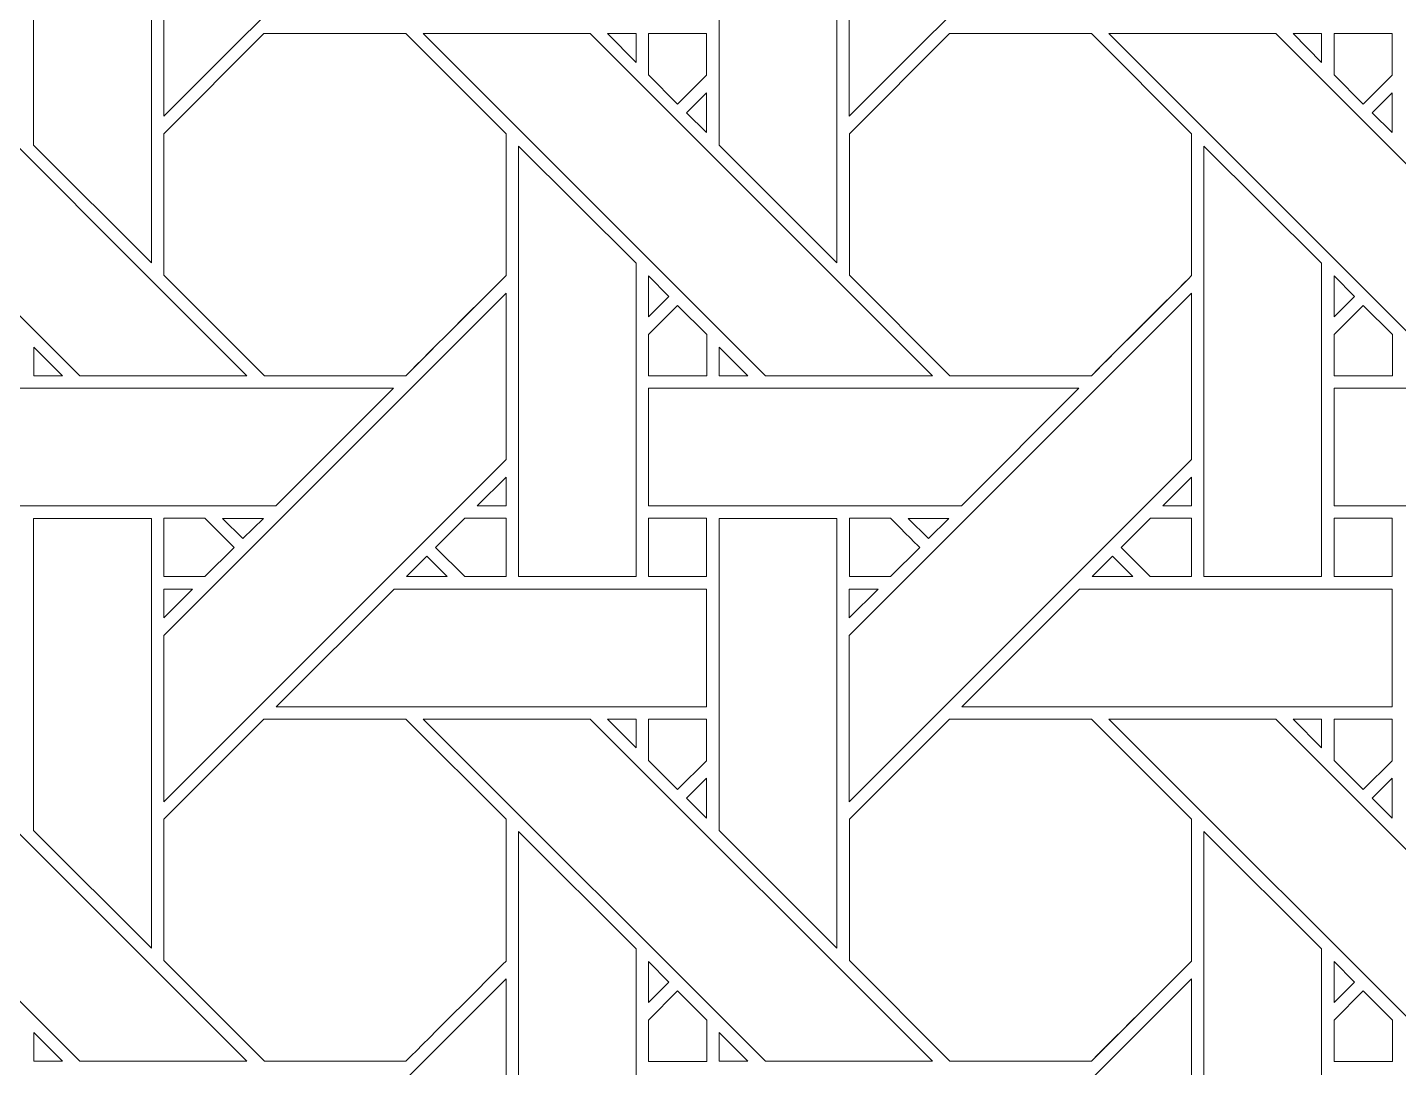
# Model space of a CAD drawing. Header units: inches. Extents: x 2.4 to 22.4, y -0.9 to 19.1.
# Drawn here: x 16.227 to 18.124, y 10.272 to 11.712 of the extents above; entities that cross this region are included whole.
import ezdxf

# ---------------------------------------------------------------- set-up
doc = ezdxf.new("R2010")
doc.units = ezdxf.units.IN
doc.header["$MEASUREMENT"] = 0
doc.layers.add('Design', color=7, linetype='Continuous', lineweight=0)

msp = doc.modelspace()

# ---------------------------------------------------------------- linework, layer by layer
at = {"layer": 'Design'}
for points, knots in [([(12.3829, 19.0948), (6.86, 19.0948), (2.3829, 14.6176), (2.3829, 9.0948), (2.3829, 3.5719), (6.86, -0.9052), (12.3829, -0.9052), (17.9057, -0.9052), (22.3829, 3.5719), (22.3829, 9.0948), (22.3829, 14.6176), (17.9057, 19.0948), (12.3829, 19.0948)], [0, 0, 0, 0, 1, 1, 1, 2, 2, 2, 3, 3, 3, 4, 4, 4, 4]), ([(12.3829, 17.972), (7.4801, 17.972), (3.5056, 13.9975), (3.5056, 9.0948), (3.5056, 4.192), (7.4801, 0.2175), (12.3829, 0.2175), (17.2856, 0.2175), (21.2601, 4.192), (21.2601, 9.0948), (21.2601, 13.9975), (17.2856, 17.972), (12.3829, 17.972)], [0, 0, 0, 0, 1, 1, 1, 2, 2, 2, 3, 3, 3, 4, 4, 4, 4]), ([(16.889, 12.0628), (16.889, 12.0628), (16.4153, 11.5892), (16.4153, 11.5892), (16.4153, 11.5892), (16.4153, 11.8193), (16.4153, 11.8193), (16.4153, 11.8193), (16.889, 12.2929), (16.889, 12.2929), (16.889, 12.2929), (16.889, 12.0628), (16.889, 12.0628)], [0, 0, 0, 0, 1, 1, 1, 2, 2, 2, 3, 3, 3, 4, 4, 4, 4]), ([(17.8377, 12.0628), (17.8377, 12.0628), (17.364, 11.5892), (17.364, 11.5892), (17.364, 11.5892), (17.364, 11.8193), (17.364, 11.8193), (17.364, 11.8193), (17.8377, 12.2929), (17.8377, 12.2929), (17.8377, 12.2929), (17.8377, 12.0628), (17.8377, 12.0628)], [0, 0, 0, 0, 1, 1, 1, 2, 2, 2, 3, 3, 3, 4, 4, 4, 4]), ([(16.2352, 11.5492), (16.2352, 11.5492), (16.2352, 11.9814), (16.2352, 11.9814), (16.2352, 11.9814), (16.3982, 11.9814), (16.3982, 11.9814), (16.3982, 11.9814), (16.3982, 11.3863), (16.3982, 11.3863), (16.3982, 11.3863), (16.2352, 11.5492), (16.2352, 11.5492)], [0, 0, 0, 0, 1, 1, 1, 2, 2, 2, 3, 3, 3, 4, 4, 4, 4]), ([(17.184, 11.5492), (17.184, 11.5492), (17.184, 11.9814), (17.184, 11.9814), (17.184, 11.9814), (17.3469, 11.9814), (17.3469, 11.9814), (17.3469, 11.9814), (17.3469, 11.3863), (17.3469, 11.3863), (17.3469, 11.3863), (17.184, 11.5492), (17.184, 11.5492)], [0, 0, 0, 0, 1, 1, 1, 2, 2, 2, 3, 3, 3, 4, 4, 4, 4]), ([(16.5303, 11.2299), (16.5303, 11.2299), (16.2993, 11.2299), (16.2993, 11.2299), (16.2993, 11.2299), (15.8257, 11.7035), (15.8257, 11.7035), (15.8257, 11.7035), (16.0567, 11.7035), (16.0567, 11.7035), (16.0567, 11.7035), (16.5303, 11.2299), (16.5303, 11.2299)], [0, 0, 0, 0, 1, 1, 1, 2, 2, 2, 3, 3, 3, 4, 4, 4, 4]), ([(16.7503, 11.2299), (16.7503, 11.2299), (16.5546, 11.2299), (16.5546, 11.2299), (16.5546, 11.2299), (16.4153, 11.3691), (16.4153, 11.3691), (16.4153, 11.3691), (16.4153, 11.5648), (16.4153, 11.5648), (16.4153, 11.5648), (16.554, 11.7035), (16.554, 11.7035), (16.554, 11.7035), (16.7502, 11.7035), (16.7502, 11.7035), (16.7502, 11.7035), (16.889, 11.5648), (16.889, 11.5648), (16.889, 11.5648), (16.889, 11.3686), (16.889, 11.3686), (16.8712, 11.3507), (16.7593, 11.2389), (16.7503, 11.2299)], [0, 0, 0, 0, 1, 1, 1, 2, 2, 2, 3, 3, 3, 4, 4, 4, 5, 5, 5, 6, 6, 6, 7, 7, 7, 8, 8, 8, 8]), ([(16.889, 11.3686), (16.8711, 11.3506), (16.7592, 11.2389), (16.7503, 11.2299), (16.7503, 11.2299), (16.5546, 11.2299), (16.5546, 11.2299), (16.5546, 11.2299), (16.4153, 11.3691), (16.4153, 11.3691), (16.4153, 11.3691), (16.4153, 11.5648), (16.4153, 11.5648), (16.4153, 11.5648), (16.554, 11.7035), (16.554, 11.7035), (16.554, 11.7035), (16.7502, 11.7035), (16.7502, 11.7035), (16.7502, 11.7035), (16.889, 11.5648), (16.889, 11.5648), (16.889, 11.5648), (16.889, 11.3686), (16.889, 11.3686)], [0, 0, 0, 0, 1, 1, 1, 2, 2, 2, 3, 3, 3, 4, 4, 4, 5, 5, 5, 6, 6, 6, 7, 7, 7, 8, 8, 8, 8]), ([(17.479, 11.2299), (17.479, 11.2299), (17.248, 11.2299), (17.248, 11.2299), (17.248, 11.2299), (16.7745, 11.7035), (16.7745, 11.7035), (16.7745, 11.7035), (17.0054, 11.7035), (17.0054, 11.7035), (17.0054, 11.7035), (17.479, 11.2299), (17.479, 11.2299)], [0, 0, 0, 0, 1, 1, 1, 2, 2, 2, 3, 3, 3, 4, 4, 4, 4]), ([(17.0295, 11.7035), (17.0295, 11.7035), (17.069, 11.7035), (17.069, 11.7035), (17.069, 11.7035), (17.069, 11.6637), (17.069, 11.6637), (17.069, 11.6637), (17.0295, 11.7035), (17.0295, 11.7035)], [0, 0, 0, 0, 1, 1, 1, 2, 2, 2, 3, 3, 3, 3]), ([(17.1665, 11.7035), (17.1665, 11.7035), (17.1665, 11.6459), (17.1665, 11.6459), (17.1665, 11.6459), (17.1265, 11.606), (17.1265, 11.606), (17.1265, 11.606), (17.0862, 11.6463), (17.0862, 11.6463), (17.0862, 11.6463), (17.0862, 11.7035), (17.0862, 11.7035), (17.0862, 11.7035), (17.1665, 11.7035), (17.1665, 11.7035)], [0, 0, 0, 0, 1, 1, 1, 2, 2, 2, 3, 3, 3, 4, 4, 4, 5, 5, 5, 5]), ([(17.1265, 11.606), (17.1265, 11.606), (17.0862, 11.6463), (17.0862, 11.6463), (17.0862, 11.6463), (17.0862, 11.7035), (17.0862, 11.7035), (17.0862, 11.7035), (17.1665, 11.7035), (17.1665, 11.7035), (17.1665, 11.7035), (17.1665, 11.6459), (17.1665, 11.6459), (17.1665, 11.6459), (17.1265, 11.606), (17.1265, 11.606)], [0, 0, 0, 0, 1, 1, 1, 2, 2, 2, 3, 3, 3, 4, 4, 4, 5, 5, 5, 5]), ([(17.699, 11.2299), (17.699, 11.2299), (17.5033, 11.2299), (17.5033, 11.2299), (17.5033, 11.2299), (17.3641, 11.3691), (17.3641, 11.3691), (17.3641, 11.3691), (17.3641, 11.5648), (17.3641, 11.5648), (17.3641, 11.5648), (17.5028, 11.7035), (17.5028, 11.7035), (17.5028, 11.7035), (17.699, 11.7035), (17.699, 11.7035), (17.699, 11.7035), (17.8377, 11.5648), (17.8377, 11.5648), (17.8377, 11.5648), (17.8377, 11.3686), (17.8377, 11.3686), (17.8199, 11.3507), (17.708, 11.2389), (17.699, 11.2299)], [0, 0, 0, 0, 1, 1, 1, 2, 2, 2, 3, 3, 3, 4, 4, 4, 5, 5, 5, 6, 6, 6, 7, 7, 7, 8, 8, 8, 8]), ([(17.8377, 11.5648), (17.8377, 11.5648), (17.8377, 11.3686), (17.8377, 11.3686), (17.8201, 11.3509), (17.7082, 11.2391), (17.699, 11.2299), (17.699, 11.2299), (17.5033, 11.2299), (17.5033, 11.2299), (17.5033, 11.2299), (17.3641, 11.3691), (17.3641, 11.3691), (17.3641, 11.3691), (17.3641, 11.5648), (17.3641, 11.5648), (17.3641, 11.5648), (17.5028, 11.7035), (17.5028, 11.7035), (17.5028, 11.7035), (17.699, 11.7035), (17.699, 11.7035), (17.699, 11.7035), (17.8377, 11.5648), (17.8377, 11.5648)], [0, 0, 0, 0, 1, 1, 1, 2, 2, 2, 3, 3, 3, 4, 4, 4, 5, 5, 5, 6, 6, 6, 7, 7, 7, 8, 8, 8, 8]), ([(18.4278, 11.2299), (18.4278, 11.2299), (18.1967, 11.2299), (18.1967, 11.2299), (18.1967, 11.2299), (17.7232, 11.7035), (17.7232, 11.7035), (17.7232, 11.7035), (17.9541, 11.7035), (17.9541, 11.7035), (17.9541, 11.7035), (18.4278, 11.2299), (18.4278, 11.2299)], [0, 0, 0, 0, 1, 1, 1, 2, 2, 2, 3, 3, 3, 4, 4, 4, 4]), ([(17.9783, 11.7035), (17.9783, 11.7035), (18.0177, 11.7035), (18.0177, 11.7035), (18.0177, 11.7035), (18.0177, 11.6637), (18.0177, 11.6637), (18.0177, 11.6637), (17.9783, 11.7035), (17.9783, 11.7035)], [0, 0, 0, 0, 1, 1, 1, 2, 2, 2, 3, 3, 3, 3]), ([(18.1152, 11.7035), (18.1152, 11.7035), (18.1152, 11.6459), (18.1152, 11.6459), (18.1152, 11.6459), (18.0753, 11.606), (18.0753, 11.606), (18.0753, 11.606), (18.0349, 11.6463), (18.0349, 11.6463), (18.0349, 11.6463), (18.0349, 11.7035), (18.0349, 11.7035), (18.0349, 11.7035), (18.1152, 11.7035), (18.1152, 11.7035)], [0, 0, 0, 0, 1, 1, 1, 2, 2, 2, 3, 3, 3, 4, 4, 4, 5, 5, 5, 5]), ([(18.0753, 11.606), (18.0753, 11.606), (18.0349, 11.6463), (18.0349, 11.6463), (18.0349, 11.6463), (18.0349, 11.7035), (18.0349, 11.7035), (18.0349, 11.7035), (18.1152, 11.7035), (18.1152, 11.7035), (18.1152, 11.7035), (18.1152, 11.6459), (18.1152, 11.6459), (18.1152, 11.6459), (18.0753, 11.606), (18.0753, 11.606)], [0, 0, 0, 0, 1, 1, 1, 2, 2, 2, 3, 3, 3, 4, 4, 4, 5, 5, 5, 5]), ([(17.1664, 11.6217), (17.1664, 11.6217), (17.1664, 11.5665), (17.1664, 11.5665), (17.1664, 11.5665), (17.1387, 11.5939), (17.1387, 11.5939), (17.1387, 11.5939), (17.1664, 11.6217), (17.1664, 11.6217)], [0, 0, 0, 0, 1, 1, 1, 2, 2, 2, 3, 3, 3, 3]), ([(18.1152, 11.6217), (18.1152, 11.6217), (18.1152, 11.5665), (18.1152, 11.5665), (18.1152, 11.5665), (18.0874, 11.5939), (18.0874, 11.5939), (18.0874, 11.5939), (18.1152, 11.6217), (18.1152, 11.6217)], [0, 0, 0, 0, 1, 1, 1, 2, 2, 2, 3, 3, 3, 3]), ([(16.9061, 10.9519), (16.9061, 10.9519), (16.9061, 11.5477), (16.9061, 11.5477), (16.9061, 11.5477), (17.0689, 11.3856), (17.0689, 11.3856), (17.0689, 11.3856), (17.0689, 10.9519), (17.0689, 10.9519), (17.0689, 10.9519), (16.9061, 10.9519), (16.9061, 10.9519)], [0, 0, 0, 0, 1, 1, 1, 2, 2, 2, 3, 3, 3, 4, 4, 4, 4]), ([(17.8548, 10.9519), (17.8548, 10.9519), (17.8548, 11.5477), (17.8548, 11.5477), (17.8548, 11.5477), (18.0176, 11.3856), (18.0176, 11.3856), (18.0176, 11.3856), (18.0176, 10.9519), (18.0176, 10.9519), (18.0176, 10.9519), (17.8548, 10.9519), (17.8548, 10.9519)], [0, 0, 0, 0, 1, 1, 1, 2, 2, 2, 3, 3, 3, 4, 4, 4, 4]), ([(17.0862, 11.3113), (17.0862, 11.3113), (17.0862, 11.3681), (17.0862, 11.3681), (17.0862, 11.3681), (17.1144, 11.3395), (17.1144, 11.3395), (17.1144, 11.3395), (17.0862, 11.3113), (17.0862, 11.3113)], [0, 0, 0, 0, 1, 1, 1, 2, 2, 2, 3, 3, 3, 3]), ([(18.0349, 11.3113), (18.0349, 11.3113), (18.0349, 11.3681), (18.0349, 11.3681), (18.0349, 11.3681), (18.0631, 11.3395), (18.0631, 11.3395), (18.0631, 11.3395), (18.0349, 11.3113), (18.0349, 11.3113)], [0, 0, 0, 0, 1, 1, 1, 2, 2, 2, 3, 3, 3, 3]), ([(16.889, 11.1141), (16.889, 11.1141), (16.4153, 10.6404), (16.4153, 10.6404), (16.4153, 10.6404), (16.4153, 10.8705), (16.4153, 10.8705), (16.4153, 10.8705), (16.889, 11.3441), (16.889, 11.3441), (16.889, 11.3441), (16.889, 11.1141), (16.889, 11.1141)], [0, 0, 0, 0, 1, 1, 1, 2, 2, 2, 3, 3, 3, 4, 4, 4, 4]), ([(17.8377, 11.1141), (17.8377, 11.1141), (17.364, 10.6404), (17.364, 10.6404), (17.364, 10.6404), (17.364, 10.8705), (17.364, 10.8705), (17.364, 10.8705), (17.8377, 11.3441), (17.8377, 11.3441), (17.8377, 11.3441), (17.8377, 11.1141), (17.8377, 11.1141)], [0, 0, 0, 0, 1, 1, 1, 2, 2, 2, 3, 3, 3, 4, 4, 4, 4]), ([(17.0862, 11.2297), (17.0862, 11.2297), (17.0862, 11.2869), (17.0862, 11.2869), (17.0862, 11.2869), (17.1265, 11.3273), (17.1265, 11.3273), (17.1265, 11.3273), (17.1669, 11.287), (17.1669, 11.287), (17.1669, 11.287), (17.1669, 11.2297), (17.1669, 11.2297), (17.1669, 11.2297), (17.0862, 11.2297), (17.0862, 11.2297)], [0, 0, 0, 0, 1, 1, 1, 2, 2, 2, 3, 3, 3, 4, 4, 4, 5, 5, 5, 5]), ([(17.1265, 11.3273), (17.1265, 11.3273), (17.1669, 11.287), (17.1669, 11.287), (17.1669, 11.287), (17.1669, 11.2297), (17.1669, 11.2297), (17.1669, 11.2297), (17.0862, 11.2297), (17.0862, 11.2297), (17.0862, 11.2297), (17.0862, 11.2869), (17.0862, 11.2869), (17.0862, 11.2869), (17.1265, 11.3273), (17.1265, 11.3273)], [0, 0, 0, 0, 1, 1, 1, 2, 2, 2, 3, 3, 3, 4, 4, 4, 5, 5, 5, 5]), ([(18.0349, 11.2297), (18.0349, 11.2297), (18.0349, 11.2869), (18.0349, 11.2869), (18.0349, 11.2869), (18.0753, 11.3273), (18.0753, 11.3273), (18.0753, 11.3273), (18.1156, 11.287), (18.1156, 11.287), (18.1156, 11.287), (18.1156, 11.2297), (18.1156, 11.2297), (18.1156, 11.2297), (18.0349, 11.2297), (18.0349, 11.2297)], [0, 0, 0, 0, 1, 1, 1, 2, 2, 2, 3, 3, 3, 4, 4, 4, 5, 5, 5, 5]), ([(18.0753, 11.3273), (18.0753, 11.3273), (18.1156, 11.287), (18.1156, 11.287), (18.1156, 11.287), (18.1156, 11.2297), (18.1156, 11.2297), (18.1156, 11.2297), (18.0349, 11.2297), (18.0349, 11.2297), (18.0349, 11.2297), (18.0349, 11.2869), (18.0349, 11.2869), (18.0349, 11.2869), (18.0753, 11.3273), (18.0753, 11.3273)], [0, 0, 0, 0, 1, 1, 1, 2, 2, 2, 3, 3, 3, 4, 4, 4, 5, 5, 5, 5]), ([(16.2354, 11.2299), (16.2354, 11.2299), (16.2354, 11.2697), (16.2354, 11.2697), (16.2354, 11.2697), (16.2751, 11.2299), (16.2751, 11.2299), (16.2751, 11.2299), (16.2354, 11.2299), (16.2354, 11.2299)], [0, 0, 0, 0, 1, 1, 1, 2, 2, 2, 3, 3, 3, 3]), ([(17.1841, 11.2299), (17.1841, 11.2299), (17.1841, 11.2697), (17.1841, 11.2697), (17.1841, 11.2697), (17.2238, 11.2299), (17.2238, 11.2299), (17.2238, 11.2299), (17.1841, 11.2299), (17.1841, 11.2299)], [0, 0, 0, 0, 1, 1, 1, 2, 2, 2, 3, 3, 3, 3]), ([(16.7332, 11.2126), (16.7332, 11.2126), (16.5704, 11.0499), (16.5704, 11.0499), (16.5704, 11.0499), (16.1375, 11.0499), (16.1375, 11.0499), (16.1375, 11.0499), (16.1375, 11.2126), (16.1375, 11.2126), (16.1375, 11.2126), (16.7332, 11.2126), (16.7332, 11.2126)], [0, 0, 0, 0, 1, 1, 1, 2, 2, 2, 3, 3, 3, 4, 4, 4, 4]), ([(17.5191, 11.0499), (17.5191, 11.0499), (17.0862, 11.0499), (17.0862, 11.0499), (17.0862, 11.0499), (17.0862, 11.2126), (17.0862, 11.2126), (17.0862, 11.2126), (17.6819, 11.2126), (17.6819, 11.2126), (17.6819, 11.2126), (17.5191, 11.0499), (17.5191, 11.0499)], [0, 0, 0, 0, 1, 1, 1, 2, 2, 2, 3, 3, 3, 4, 4, 4, 4]), ([(18.4679, 11.0499), (18.4679, 11.0499), (18.0349, 11.0499), (18.0349, 11.0499), (18.0349, 11.0499), (18.0349, 11.2126), (18.0349, 11.2126), (18.0349, 11.2126), (18.6306, 11.2126), (18.6306, 11.2126), (18.6306, 11.2126), (18.4679, 11.0499), (18.4679, 11.0499)], [0, 0, 0, 0, 1, 1, 1, 2, 2, 2, 3, 3, 3, 4, 4, 4, 4]), ([(16.889, 11.0897), (16.889, 11.0897), (16.889, 11.0499), (16.889, 11.0499), (16.889, 11.0499), (16.8492, 11.0499), (16.8492, 11.0499), (16.8492, 11.0499), (16.889, 11.0897), (16.889, 11.0897)], [0, 0, 0, 0, 1, 1, 1, 2, 2, 2, 3, 3, 3, 3]), ([(17.8377, 11.0499), (17.8377, 11.0499), (17.7979, 11.0499), (17.7979, 11.0499), (17.7979, 11.0499), (17.8377, 11.0897), (17.8377, 11.0897), (17.8377, 11.0897), (17.8377, 11.0499), (17.8377, 11.0499)], [0, 0, 0, 0, 1, 1, 1, 2, 2, 2, 3, 3, 3, 3]), ([(16.2352, 10.6004), (16.2352, 10.6004), (16.2352, 11.0326), (16.2352, 11.0326), (16.2352, 11.0326), (16.3982, 11.0326), (16.3982, 11.0326), (16.3982, 11.0326), (16.3982, 10.4375), (16.3982, 10.4375), (16.3982, 10.4375), (16.2352, 10.6004), (16.2352, 10.6004)], [0, 0, 0, 0, 1, 1, 1, 2, 2, 2, 3, 3, 3, 4, 4, 4, 4]), ([(16.4153, 10.9519), (16.4153, 10.9519), (16.4153, 11.0327), (16.4153, 11.0327), (16.4153, 11.0327), (16.4724, 11.0327), (16.4724, 11.0327), (16.4775, 11.0276), (16.5083, 10.9967), (16.5127, 10.9923), (16.5127, 10.9923), (16.4723, 10.9519), (16.4723, 10.9519), (16.4723, 10.9519), (16.4153, 10.9519), (16.4153, 10.9519)], [0, 0, 0, 0, 1, 1, 1, 2, 2, 2, 3, 3, 3, 4, 4, 4, 5, 5, 5, 5]), ([(16.5127, 10.9923), (16.5127, 10.9923), (16.4723, 10.9519), (16.4723, 10.9519), (16.4723, 10.9519), (16.4153, 10.9519), (16.4153, 10.9519), (16.4153, 10.9519), (16.4153, 11.0327), (16.4153, 11.0327), (16.4153, 11.0327), (16.4724, 11.0327), (16.4724, 11.0327), (16.4777, 11.0274), (16.5085, 10.9965), (16.5127, 10.9923)], [0, 0, 0, 0, 1, 1, 1, 2, 2, 2, 3, 3, 3, 4, 4, 4, 5, 5, 5, 5]), ([(16.4967, 11.0326), (16.4967, 11.0326), (16.5532, 11.0326), (16.5532, 11.0326), (16.5532, 11.0326), (16.5249, 11.0045), (16.5249, 11.0045), (16.5249, 11.0045), (16.4967, 11.0326), (16.4967, 11.0326)], [0, 0, 0, 0, 1, 1, 1, 2, 2, 2, 3, 3, 3, 3]), ([(16.8319, 10.9519), (16.8319, 10.9519), (16.7915, 10.9923), (16.7915, 10.9923), (16.7915, 10.9923), (16.832, 11.0327), (16.832, 11.0327), (16.832, 11.0327), (16.889, 11.0327), (16.889, 11.0327), (16.889, 11.0327), (16.889, 10.9519), (16.889, 10.9519), (16.889, 10.9519), (16.8319, 10.9519), (16.8319, 10.9519)], [0, 0, 0, 0, 1, 1, 1, 2, 2, 2, 3, 3, 3, 4, 4, 4, 5, 5, 5, 5]), ([(16.889, 10.9519), (16.889, 10.9519), (16.8319, 10.9519), (16.8319, 10.9519), (16.8319, 10.9519), (16.7915, 10.9923), (16.7915, 10.9923), (16.7915, 10.9923), (16.832, 11.0327), (16.832, 11.0327), (16.832, 11.0327), (16.889, 11.0327), (16.889, 11.0327), (16.889, 11.0327), (16.889, 10.9519), (16.889, 10.9519)], [0, 0, 0, 0, 1, 1, 1, 2, 2, 2, 3, 3, 3, 4, 4, 4, 5, 5, 5, 5]), ([(17.0862, 10.9519), (17.0862, 10.9519), (17.0862, 11.0327), (17.0862, 11.0327), (17.0862, 11.0327), (17.1665, 11.0327), (17.1665, 11.0327), (17.1665, 11.0327), (17.1665, 10.9519), (17.1665, 10.9519), (17.1665, 10.9519), (17.0862, 10.9519), (17.0862, 10.9519)], [0, 0, 0, 0, 1, 1, 1, 2, 2, 2, 3, 3, 3, 4, 4, 4, 4]), ([(17.1665, 10.9519), (17.1665, 10.9519), (17.0862, 10.9519), (17.0862, 10.9519), (17.0862, 10.9519), (17.0862, 11.0327), (17.0862, 11.0327), (17.0862, 11.0327), (17.1665, 11.0327), (17.1665, 11.0327), (17.1665, 11.0327), (17.1665, 10.9519), (17.1665, 10.9519)], [0, 0, 0, 0, 1, 1, 1, 2, 2, 2, 3, 3, 3, 4, 4, 4, 4]), ([(17.184, 10.6004), (17.184, 10.6004), (17.184, 11.0326), (17.184, 11.0326), (17.184, 11.0326), (17.3469, 11.0326), (17.3469, 11.0326), (17.3469, 11.0326), (17.3469, 10.4375), (17.3469, 10.4375), (17.3469, 10.4375), (17.184, 10.6004), (17.184, 10.6004)], [0, 0, 0, 0, 1, 1, 1, 2, 2, 2, 3, 3, 3, 4, 4, 4, 4]), ([(17.3641, 10.9519), (17.3641, 10.9519), (17.3641, 11.0327), (17.3641, 11.0327), (17.3641, 11.0327), (17.4211, 11.0327), (17.4211, 11.0327), (17.4263, 11.0276), (17.457, 10.9967), (17.4615, 10.9923), (17.4615, 10.9923), (17.421, 10.9519), (17.421, 10.9519), (17.421, 10.9519), (17.3641, 10.9519), (17.3641, 10.9519)], [0, 0, 0, 0, 1, 1, 1, 2, 2, 2, 3, 3, 3, 4, 4, 4, 5, 5, 5, 5]), ([(17.4615, 10.9923), (17.4615, 10.9923), (17.421, 10.9519), (17.421, 10.9519), (17.421, 10.9519), (17.3641, 10.9519), (17.3641, 10.9519), (17.3641, 10.9519), (17.3641, 11.0327), (17.3641, 11.0327), (17.3641, 11.0327), (17.4211, 11.0327), (17.4211, 11.0327), (17.4263, 11.0276), (17.457, 10.9967), (17.4615, 10.9923)], [0, 0, 0, 0, 1, 1, 1, 2, 2, 2, 3, 3, 3, 4, 4, 4, 5, 5, 5, 5]), ([(17.4455, 11.0326), (17.4455, 11.0326), (17.5019, 11.0326), (17.5019, 11.0326), (17.5019, 11.0326), (17.4736, 11.0045), (17.4736, 11.0045), (17.4736, 11.0045), (17.4455, 11.0326), (17.4455, 11.0326)], [0, 0, 0, 0, 1, 1, 1, 2, 2, 2, 3, 3, 3, 3]), ([(17.7806, 10.9519), (17.7806, 10.9519), (17.7403, 10.9923), (17.7403, 10.9923), (17.7403, 10.9923), (17.7807, 11.0327), (17.7807, 11.0327), (17.7807, 11.0327), (17.8377, 11.0327), (17.8377, 11.0327), (17.8377, 11.0327), (17.8377, 10.9519), (17.8377, 10.9519), (17.8377, 10.9519), (17.7806, 10.9519), (17.7806, 10.9519)], [0, 0, 0, 0, 1, 1, 1, 2, 2, 2, 3, 3, 3, 4, 4, 4, 5, 5, 5, 5]), ([(17.8377, 10.9519), (17.8377, 10.9519), (17.7806, 10.9519), (17.7806, 10.9519), (17.7806, 10.9519), (17.7403, 10.9923), (17.7403, 10.9923), (17.7403, 10.9923), (17.7807, 11.0327), (17.7807, 11.0327), (17.7807, 11.0327), (17.8377, 11.0327), (17.8377, 11.0327), (17.8377, 11.0327), (17.8377, 10.9519), (17.8377, 10.9519)], [0, 0, 0, 0, 1, 1, 1, 2, 2, 2, 3, 3, 3, 4, 4, 4, 5, 5, 5, 5]), ([(18.0349, 11.0327), (18.0349, 11.0327), (18.1152, 11.0327), (18.1152, 11.0327), (18.1152, 11.0327), (18.1152, 10.9519), (18.1152, 10.9519), (18.1152, 10.9519), (18.0349, 10.9519), (18.0349, 10.9519), (18.0349, 10.9519), (18.0349, 11.0327), (18.0349, 11.0327)], [0, 0, 0, 0, 1, 1, 1, 2, 2, 2, 3, 3, 3, 4, 4, 4, 4]), ([(18.0349, 10.9519), (18.0349, 10.9519), (18.0349, 11.0327), (18.0349, 11.0327), (18.0349, 11.0327), (18.1152, 11.0327), (18.1152, 11.0327), (18.1152, 11.0327), (18.1152, 10.9519), (18.1152, 10.9519), (18.1152, 10.9519), (18.0349, 10.9519), (18.0349, 10.9519)], [0, 0, 0, 0, 1, 1, 1, 2, 2, 2, 3, 3, 3, 4, 4, 4, 4]), ([(16.7794, 10.9801), (16.7794, 10.9801), (16.8076, 10.9519), (16.8076, 10.9519), (16.8076, 10.9519), (16.7511, 10.9519), (16.7511, 10.9519), (16.7511, 10.9519), (16.7794, 10.9801), (16.7794, 10.9801)], [0, 0, 0, 0, 1, 1, 1, 2, 2, 2, 3, 3, 3, 3]), ([(17.6999, 10.9519), (17.6999, 10.9519), (17.7281, 10.9801), (17.7281, 10.9801), (17.7281, 10.9801), (17.7564, 10.9519), (17.7564, 10.9519), (17.7564, 10.9519), (17.6999, 10.9519), (17.6999, 10.9519)], [0, 0, 0, 0, 1, 1, 1, 2, 2, 2, 3, 3, 3, 3]), ([(16.4551, 10.9347), (16.4551, 10.9347), (16.4153, 10.8949), (16.4153, 10.8949), (16.4153, 10.8949), (16.4153, 10.9347), (16.4153, 10.9347), (16.4153, 10.9347), (16.4551, 10.9347), (16.4551, 10.9347)], [0, 0, 0, 0, 1, 1, 1, 2, 2, 2, 3, 3, 3, 3]), ([(17.1664, 10.9347), (17.1664, 10.9347), (17.1664, 10.7719), (17.1664, 10.7719), (17.1664, 10.7719), (16.5711, 10.7719), (16.5711, 10.7719), (16.5711, 10.7719), (16.734, 10.9347), (16.734, 10.9347), (16.734, 10.9347), (17.1664, 10.9347), (17.1664, 10.9347)], [0, 0, 0, 0, 1, 1, 1, 2, 2, 2, 3, 3, 3, 4, 4, 4, 4]), ([(17.4039, 10.9347), (17.4039, 10.9347), (17.364, 10.8949), (17.364, 10.8949), (17.364, 10.8949), (17.364, 10.9347), (17.364, 10.9347), (17.364, 10.9347), (17.4039, 10.9347), (17.4039, 10.9347)], [0, 0, 0, 0, 1, 1, 1, 2, 2, 2, 3, 3, 3, 3]), ([(18.1152, 10.9347), (18.1152, 10.9347), (18.1152, 10.7719), (18.1152, 10.7719), (18.1152, 10.7719), (17.5199, 10.7719), (17.5199, 10.7719), (17.5199, 10.7719), (17.6827, 10.9347), (17.6827, 10.9347), (17.6827, 10.9347), (18.1152, 10.9347), (18.1152, 10.9347)], [0, 0, 0, 0, 1, 1, 1, 2, 2, 2, 3, 3, 3, 4, 4, 4, 4]), ([(16.5303, 10.2811), (16.5303, 10.2811), (16.2993, 10.2811), (16.2993, 10.2811), (16.2993, 10.2811), (15.8257, 10.7548), (15.8257, 10.7548), (15.8257, 10.7548), (16.0567, 10.7548), (16.0567, 10.7548), (16.0567, 10.7548), (16.5303, 10.2811), (16.5303, 10.2811)], [0, 0, 0, 0, 1, 1, 1, 2, 2, 2, 3, 3, 3, 4, 4, 4, 4]), ([(16.7503, 10.2812), (16.7503, 10.2812), (16.5546, 10.2812), (16.5546, 10.2812), (16.5546, 10.2812), (16.4153, 10.4204), (16.4153, 10.4204), (16.4153, 10.4204), (16.4153, 10.6161), (16.4153, 10.6161), (16.4153, 10.6161), (16.554, 10.7548), (16.554, 10.7548), (16.554, 10.7548), (16.7502, 10.7548), (16.7502, 10.7548), (16.7502, 10.7548), (16.889, 10.6161), (16.889, 10.6161), (16.889, 10.6161), (16.889, 10.4199), (16.889, 10.4199), (16.8712, 10.4019), (16.7593, 10.2902), (16.7503, 10.2812)], [0, 0, 0, 0, 1, 1, 1, 2, 2, 2, 3, 3, 3, 4, 4, 4, 5, 5, 5, 6, 6, 6, 7, 7, 7, 8, 8, 8, 8]), ([(16.889, 10.4199), (16.8712, 10.4019), (16.7593, 10.2902), (16.7503, 10.2812), (16.7503, 10.2812), (16.5546, 10.2812), (16.5546, 10.2812), (16.5546, 10.2812), (16.4153, 10.4204), (16.4153, 10.4204), (16.4153, 10.4204), (16.4153, 10.6161), (16.4153, 10.6161), (16.4153, 10.6161), (16.554, 10.7548), (16.554, 10.7548), (16.554, 10.7548), (16.7502, 10.7548), (16.7502, 10.7548), (16.7502, 10.7548), (16.889, 10.6161), (16.889, 10.6161), (16.889, 10.6161), (16.889, 10.4199), (16.889, 10.4199)], [0, 0, 0, 0, 1, 1, 1, 2, 2, 2, 3, 3, 3, 4, 4, 4, 5, 5, 5, 6, 6, 6, 7, 7, 7, 8, 8, 8, 8]), ([(17.479, 10.2811), (17.479, 10.2811), (17.248, 10.2811), (17.248, 10.2811), (17.248, 10.2811), (16.7745, 10.7548), (16.7745, 10.7548), (16.7745, 10.7548), (17.0054, 10.7548), (17.0054, 10.7548), (17.0054, 10.7548), (17.479, 10.2811), (17.479, 10.2811)], [0, 0, 0, 0, 1, 1, 1, 2, 2, 2, 3, 3, 3, 4, 4, 4, 4]), ([(17.0295, 10.7548), (17.0295, 10.7548), (17.069, 10.7548), (17.069, 10.7548), (17.069, 10.7548), (17.069, 10.715), (17.069, 10.715), (17.069, 10.715), (17.0295, 10.7548), (17.0295, 10.7548)], [0, 0, 0, 0, 1, 1, 1, 2, 2, 2, 3, 3, 3, 3]), ([(17.1665, 10.7548), (17.1665, 10.7548), (17.1665, 10.6972), (17.1665, 10.6972), (17.1665, 10.6972), (17.1265, 10.6573), (17.1265, 10.6573), (17.1265, 10.6573), (17.0862, 10.6976), (17.0862, 10.6976), (17.0862, 10.6976), (17.0862, 10.7548), (17.0862, 10.7548), (17.0862, 10.7548), (17.1665, 10.7548), (17.1665, 10.7548)], [0, 0, 0, 0, 1, 1, 1, 2, 2, 2, 3, 3, 3, 4, 4, 4, 5, 5, 5, 5]), ([(17.1265, 10.6573), (17.1265, 10.6573), (17.0862, 10.6976), (17.0862, 10.6976), (17.0862, 10.6976), (17.0862, 10.7548), (17.0862, 10.7548), (17.0862, 10.7548), (17.1665, 10.7548), (17.1665, 10.7548), (17.1665, 10.7548), (17.1665, 10.6972), (17.1665, 10.6972), (17.1665, 10.6972), (17.1265, 10.6573), (17.1265, 10.6573)], [0, 0, 0, 0, 1, 1, 1, 2, 2, 2, 3, 3, 3, 4, 4, 4, 5, 5, 5, 5]), ([(17.699, 10.2812), (17.699, 10.2812), (17.5033, 10.2812), (17.5033, 10.2812), (17.5033, 10.2812), (17.3641, 10.4204), (17.3641, 10.4204), (17.3641, 10.4204), (17.3641, 10.6161), (17.3641, 10.6161), (17.3641, 10.6161), (17.5028, 10.7548), (17.5028, 10.7548), (17.5028, 10.7548), (17.699, 10.7548), (17.699, 10.7548), (17.699, 10.7548), (17.8377, 10.6161), (17.8377, 10.6161), (17.8377, 10.6161), (17.8377, 10.4199), (17.8377, 10.4199), (17.8199, 10.4019), (17.708, 10.2902), (17.699, 10.2812)], [0, 0, 0, 0, 1, 1, 1, 2, 2, 2, 3, 3, 3, 4, 4, 4, 5, 5, 5, 6, 6, 6, 7, 7, 7, 8, 8, 8, 8]), ([(17.8377, 10.4199), (17.8201, 10.4021), (17.7082, 10.2903), (17.699, 10.2812), (17.699, 10.2812), (17.5033, 10.2812), (17.5033, 10.2812), (17.5033, 10.2812), (17.3641, 10.4204), (17.3641, 10.4204), (17.3641, 10.4204), (17.3641, 10.6161), (17.3641, 10.6161), (17.3641, 10.6161), (17.5028, 10.7548), (17.5028, 10.7548), (17.5028, 10.7548), (17.699, 10.7548), (17.699, 10.7548), (17.699, 10.7548), (17.8377, 10.6161), (17.8377, 10.6161), (17.8377, 10.6161), (17.8377, 10.4199), (17.8377, 10.4199)], [0, 0, 0, 0, 1, 1, 1, 2, 2, 2, 3, 3, 3, 4, 4, 4, 5, 5, 5, 6, 6, 6, 7, 7, 7, 8, 8, 8, 8]), ([(18.1968, 10.2811), (18.1968, 10.2811), (17.7232, 10.7548), (17.7232, 10.7548), (17.7232, 10.7548), (17.9541, 10.7548), (17.9541, 10.7548), (17.9541, 10.7548), (18.4278, 10.2811), (18.4278, 10.2811), (18.4278, 10.2811), (18.1968, 10.2811), (18.1968, 10.2811)], [0, 0, 0, 0, 1, 1, 1, 2, 2, 2, 3, 3, 3, 4, 4, 4, 4]), ([(18.0177, 10.7548), (18.0177, 10.7548), (18.0177, 10.715), (18.0177, 10.715), (18.0177, 10.715), (17.9783, 10.7548), (17.9783, 10.7548), (17.9783, 10.7548), (18.0177, 10.7548), (18.0177, 10.7548)], [0, 0, 0, 0, 1, 1, 1, 2, 2, 2, 3, 3, 3, 3]), ([(18.1152, 10.7548), (18.1152, 10.7548), (18.1152, 10.6972), (18.1152, 10.6972), (18.1152, 10.6972), (18.0753, 10.6573), (18.0753, 10.6573), (18.0753, 10.6573), (18.0349, 10.6976), (18.0349, 10.6976), (18.0349, 10.6976), (18.0349, 10.7548), (18.0349, 10.7548), (18.0349, 10.7548), (18.1152, 10.7548), (18.1152, 10.7548)], [0, 0, 0, 0, 1, 1, 1, 2, 2, 2, 3, 3, 3, 4, 4, 4, 5, 5, 5, 5]), ([(18.0753, 10.6573), (18.0753, 10.6573), (18.0349, 10.6976), (18.0349, 10.6976), (18.0349, 10.6976), (18.0349, 10.7548), (18.0349, 10.7548), (18.0349, 10.7548), (18.1152, 10.7548), (18.1152, 10.7548), (18.1152, 10.7548), (18.1152, 10.6972), (18.1152, 10.6972), (18.1152, 10.6972), (18.0753, 10.6573), (18.0753, 10.6573)], [0, 0, 0, 0, 1, 1, 1, 2, 2, 2, 3, 3, 3, 4, 4, 4, 5, 5, 5, 5]), ([(17.1664, 10.6729), (17.1664, 10.6729), (17.1664, 10.6178), (17.1664, 10.6178), (17.1664, 10.6178), (17.1387, 10.6452), (17.1387, 10.6452), (17.1387, 10.6452), (17.1664, 10.6729), (17.1664, 10.6729)], [0, 0, 0, 0, 1, 1, 1, 2, 2, 2, 3, 3, 3, 3]), ([(18.1152, 10.6729), (18.1152, 10.6729), (18.1152, 10.6178), (18.1152, 10.6178), (18.1152, 10.6178), (18.0874, 10.6452), (18.0874, 10.6452), (18.0874, 10.6452), (18.1152, 10.6729), (18.1152, 10.6729)], [0, 0, 0, 0, 1, 1, 1, 2, 2, 2, 3, 3, 3, 3]), ([(16.9061, 10.0031), (16.9061, 10.0031), (16.9061, 10.599), (16.9061, 10.599), (16.9061, 10.599), (17.0689, 10.4368), (17.0689, 10.4368), (17.0689, 10.4368), (17.0689, 10.0031), (17.0689, 10.0031), (17.0689, 10.0031), (16.9061, 10.0031), (16.9061, 10.0031)], [0, 0, 0, 0, 1, 1, 1, 2, 2, 2, 3, 3, 3, 4, 4, 4, 4]), ([(17.8548, 10.0031), (17.8548, 10.0031), (17.8548, 10.599), (17.8548, 10.599), (17.8548, 10.599), (18.0176, 10.4368), (18.0176, 10.4368), (18.0176, 10.4368), (18.0176, 10.0031), (18.0176, 10.0031), (18.0176, 10.0031), (17.8548, 10.0031), (17.8548, 10.0031)], [0, 0, 0, 0, 1, 1, 1, 2, 2, 2, 3, 3, 3, 4, 4, 4, 4]), ([(17.0862, 10.3626), (17.0862, 10.3626), (17.0862, 10.4193), (17.0862, 10.4193), (17.0862, 10.4193), (17.1144, 10.3908), (17.1144, 10.3908), (17.1144, 10.3908), (17.0862, 10.3626), (17.0862, 10.3626)], [0, 0, 0, 0, 1, 1, 1, 2, 2, 2, 3, 3, 3, 3]), ([(18.0349, 10.3626), (18.0349, 10.3626), (18.0349, 10.4193), (18.0349, 10.4193), (18.0349, 10.4193), (18.0631, 10.3908), (18.0631, 10.3908), (18.0631, 10.3908), (18.0349, 10.3626), (18.0349, 10.3626)], [0, 0, 0, 0, 1, 1, 1, 2, 2, 2, 3, 3, 3, 3]), ([(16.889, 10.1654), (16.889, 10.1654), (16.4153, 9.6917), (16.4153, 9.6917), (16.4153, 9.6917), (16.4153, 9.9218), (16.4153, 9.9218), (16.4153, 9.9218), (16.889, 10.3954), (16.889, 10.3954), (16.889, 10.3954), (16.889, 10.1654), (16.889, 10.1654)], [0, 0, 0, 0, 1, 1, 1, 2, 2, 2, 3, 3, 3, 4, 4, 4, 4]), ([(17.8377, 10.1654), (17.8377, 10.1654), (17.364, 9.6917), (17.364, 9.6917), (17.364, 9.6917), (17.364, 9.9218), (17.364, 9.9218), (17.364, 9.9218), (17.8377, 10.3954), (17.8377, 10.3954), (17.8377, 10.3954), (17.8377, 10.1654), (17.8377, 10.1654)], [0, 0, 0, 0, 1, 1, 1, 2, 2, 2, 3, 3, 3, 4, 4, 4, 4]), ([(17.0862, 10.2809), (17.0862, 10.2809), (17.0862, 10.3382), (17.0862, 10.3382), (17.0862, 10.3382), (17.1265, 10.3785), (17.1265, 10.3785), (17.1265, 10.3785), (17.1669, 10.3382), (17.1669, 10.3382), (17.1669, 10.3382), (17.1669, 10.2809), (17.1669, 10.2809), (17.1669, 10.2809), (17.0862, 10.2809), (17.0862, 10.2809)], [0, 0, 0, 0, 1, 1, 1, 2, 2, 2, 3, 3, 3, 4, 4, 4, 5, 5, 5, 5]), ([(17.1265, 10.3785), (17.1265, 10.3785), (17.1669, 10.3382), (17.1669, 10.3382), (17.1669, 10.3382), (17.1669, 10.2809), (17.1669, 10.2809), (17.1669, 10.2809), (17.0862, 10.2809), (17.0862, 10.2809), (17.0862, 10.2809), (17.0862, 10.3382), (17.0862, 10.3382), (17.0862, 10.3382), (17.1265, 10.3785), (17.1265, 10.3785)], [0, 0, 0, 0, 1, 1, 1, 2, 2, 2, 3, 3, 3, 4, 4, 4, 5, 5, 5, 5]), ([(18.0349, 10.2809), (18.0349, 10.2809), (18.0349, 10.3382), (18.0349, 10.3382), (18.0349, 10.3382), (18.0753, 10.3785), (18.0753, 10.3785), (18.0753, 10.3785), (18.1156, 10.3382), (18.1156, 10.3382), (18.1156, 10.3382), (18.1156, 10.2809), (18.1156, 10.2809), (18.1156, 10.2809), (18.0349, 10.2809), (18.0349, 10.2809)], [0, 0, 0, 0, 1, 1, 1, 2, 2, 2, 3, 3, 3, 4, 4, 4, 5, 5, 5, 5]), ([(18.0753, 10.3785), (18.0753, 10.3785), (18.1156, 10.3382), (18.1156, 10.3382), (18.1156, 10.3382), (18.1156, 10.2809), (18.1156, 10.2809), (18.1156, 10.2809), (18.0349, 10.2809), (18.0349, 10.2809), (18.0349, 10.2809), (18.0349, 10.3382), (18.0349, 10.3382), (18.0349, 10.3382), (18.0753, 10.3785), (18.0753, 10.3785)], [0, 0, 0, 0, 1, 1, 1, 2, 2, 2, 3, 3, 3, 4, 4, 4, 5, 5, 5, 5]), ([(16.2354, 10.2811), (16.2354, 10.2811), (16.2354, 10.3209), (16.2354, 10.3209), (16.2354, 10.3209), (16.2751, 10.2811), (16.2751, 10.2811), (16.2751, 10.2811), (16.2354, 10.2811), (16.2354, 10.2811)], [0, 0, 0, 0, 1, 1, 1, 2, 2, 2, 3, 3, 3, 3]), ([(17.1841, 10.2811), (17.1841, 10.2811), (17.1841, 10.3209), (17.1841, 10.3209), (17.1841, 10.3209), (17.2238, 10.2811), (17.2238, 10.2811), (17.2238, 10.2811), (17.1841, 10.2811), (17.1841, 10.2811)], [0, 0, 0, 0, 1, 1, 1, 2, 2, 2, 3, 3, 3, 3])]:
    msp.add_open_spline(points, degree=3, knots=knots, dxfattribs=at)

doc.saveas('drawing.dxf')
